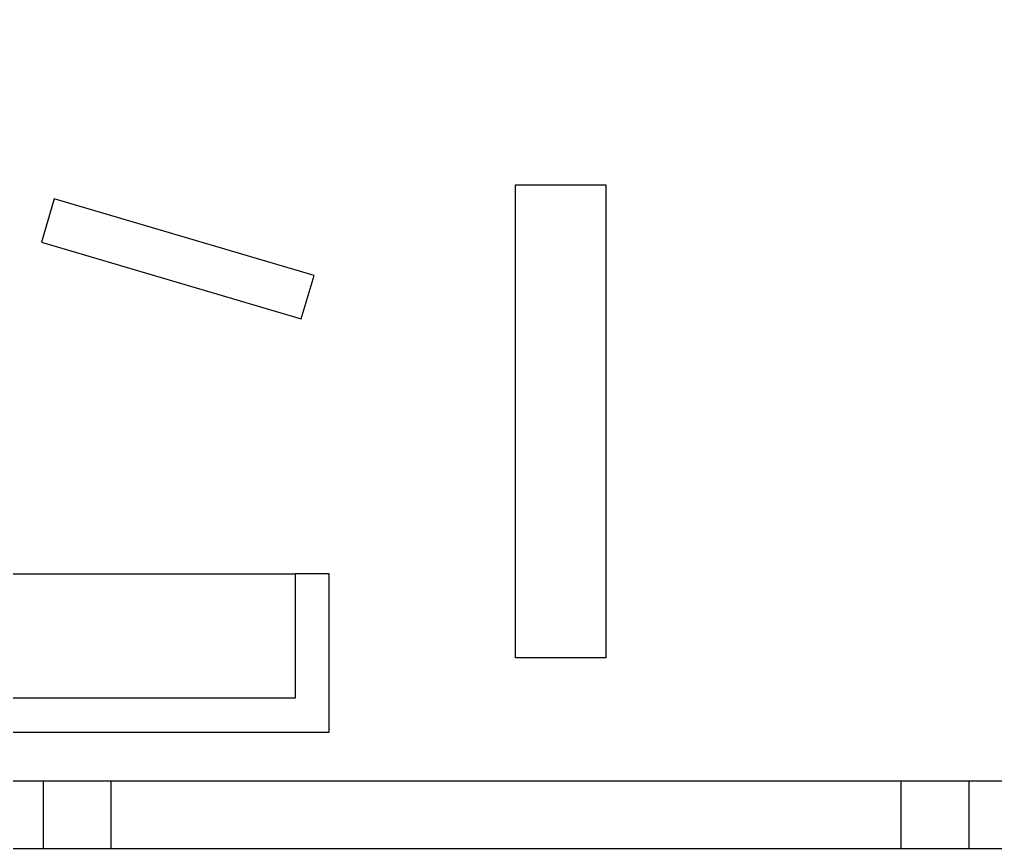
# Model space of a CAD drawing. Header units: centimetres. Extents: x 2004 to 13885, y -3131 to 5891.
# Drawn here: x 2764 to 3196.3, y 3738.3 to 4105.5 of the extents above; entities that cross this region are included whole.
import ezdxf

# ---------------------------------------------------------------- set-up
doc = ezdxf.new("R2010")
doc.units = ezdxf.units.CM

msp = doc.modelspace()

# ---------------------------------------------------------------- linework, layer by layer
for p, q in [((2716.16, 3859.89), (2886.16, 3859.89)), ((2354.42, 3768.3), (3004.42, 3768.3)), ((2774.42, 3768.3), (2774.42, 3738.3)), ((2804.42, 3768.3), (2804.42, 3738.3)), ((3004.42, 3768.3), (3654.42, 3768.3)), ((3154.42, 3768.3), (3154.42, 3738.3)), ((3184.42, 3768.3), (3184.42, 3738.3))]:
    msp.add_line(p, q)
for points in [[(2324.42, 4518.3), (2324.42, 3738.3), (3684.42, 3738.3), (3684.42, 4518.3)], [(2983.66, 4032.24), (3023.66, 4032.24), (3023.66, 3938.92), (3023.66, 3822.77), (2983.66, 3822.77), (2983.66, 4032.24)], [(2779.36, 4026.03), (2773.69, 4006.85), (2888.78, 3972.86), (2894.44, 3992.04), (2779.36, 4026.03)], [(2701.16, 3789.89), (2901.16, 3789.89), (2901.16, 3859.89), (2886.16, 3859.89), (2886.16, 3804.89), (2716.16, 3804.89), (2716.16, 3859.89), (2701.16, 3859.89), (2701.16, 3789.89)]]:
    msp.add_lwpolyline(points)

doc.saveas('drawing.dxf')
